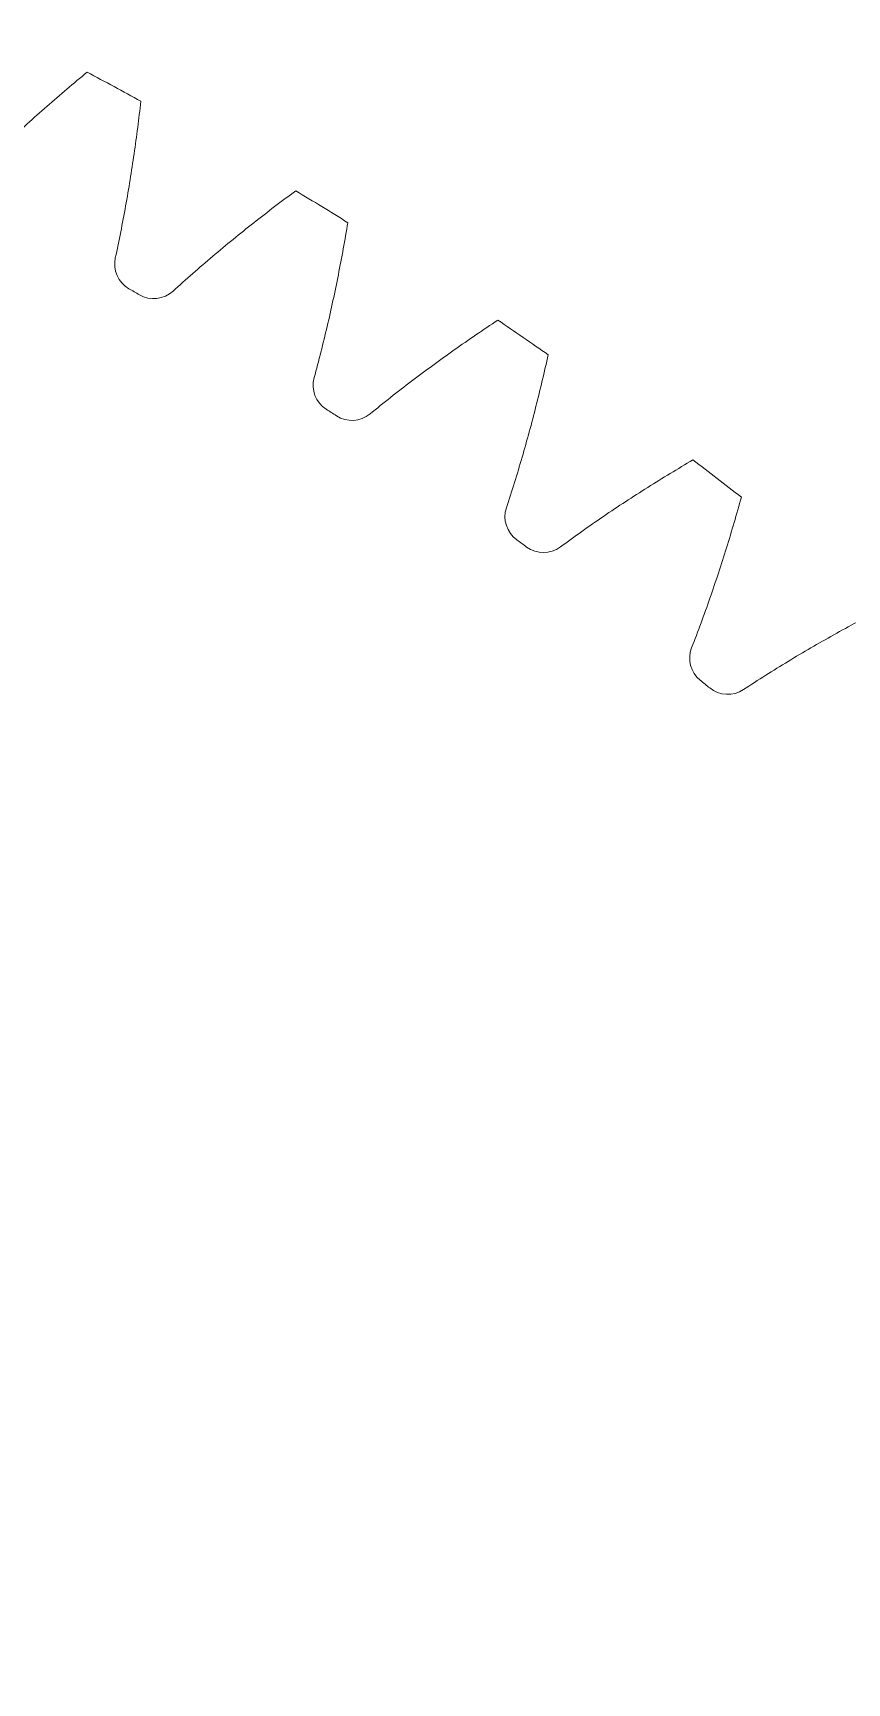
# Model space of a CAD drawing. Header units: millimetres. Extents: x -337 to 409, y -412 to 336.
# Drawn here: x -152.79 to -133.83, y 257.45 to 295.87 of the extents above; entities that cross this region are included whole.
import ezdxf

# ---------------------------------------------------------------- set-up
doc = ezdxf.new("R2010")
doc.units = ezdxf.units.MM
doc.header["$MEASUREMENT"] = 0
doc.layers.add('layer 1', color=7, linetype='Continuous')

msp = doc.modelspace()

# ---------------------------------------------------------------- linework, layer by layer
at = {"layer": 'layer 1', "color": 250, "lineweight": 20}
msp.add_ellipse((-201.8372, 200.81), major_axis=(0, 135.5), ratio=1, dxfattribs=at)
at = {"layer": 'layer 1', "lineweight": 9}
for points in [[(-154.2588, 292.4772), (-154.2588, 292.4772), (-154.2047, 292.5319), (-154.2047, 292.5319), (-154.2047, 292.5319), (-154.2047, 292.5319), (-154.1504, 292.5865), (-154.1504, 292.5865), (-154.1504, 292.5865), (-154.1504, 292.5865), (-154.0961, 292.641), (-154.0961, 292.641), (-154.0961, 292.641), (-154.0961, 292.641), (-154.0416, 292.6953), (-154.0416, 292.6953), (-154.0416, 292.6953), (-154.0416, 292.6953), (-153.9869, 292.7495), (-153.9869, 292.7495), (-153.9869, 292.7495), (-153.9869, 292.7495), (-153.9322, 292.8036), (-153.9322, 292.8036), (-153.9322, 292.8036), (-153.9322, 292.8036), (-153.8773, 292.8575), (-153.8773, 292.8575), (-153.8773, 292.8575), (-153.8773, 292.8575), (-153.8222, 292.9113), (-153.8222, 292.9113), (-153.8222, 292.9113), (-153.8222, 292.9113), (-153.7671, 292.9649), (-153.7671, 292.9649), (-153.7671, 292.9649), (-153.7671, 292.9649), (-153.7118, 293.0185), (-153.7118, 293.0185), (-153.7118, 293.0185), (-153.7118, 293.0185), (-153.6563, 293.0719), (-153.6563, 293.0719), (-153.6563, 293.0719), (-153.6563, 293.0719), (-153.6008, 293.1251), (-153.6008, 293.1251), (-153.6008, 293.1251), (-153.6008, 293.1251), (-153.5451, 293.1783), (-153.5451, 293.1783), (-153.5451, 293.1783), (-153.5451, 293.1783), (-153.4893, 293.2313), (-153.4893, 293.2313), (-153.4893, 293.2313), (-153.4893, 293.2313), (-153.4334, 293.2841), (-153.4334, 293.2841), (-153.4334, 293.2841), (-153.4334, 293.2841), (-153.3773, 293.3369), (-153.3773, 293.3369), (-153.3773, 293.3369), (-153.3773, 293.3369), (-153.3212, 293.3895), (-153.3212, 293.3895), (-153.3212, 293.3895), (-153.3212, 293.3895), (-153.2649, 293.442), (-153.2649, 293.442), (-153.2649, 293.442), (-153.2649, 293.442), (-153.2085, 293.4944), (-153.2085, 293.4944), (-153.2085, 293.4944), (-153.2085, 293.4944), (-153.152, 293.5466), (-153.152, 293.5466), (-153.152, 293.5466), (-153.152, 293.5466), (-153.0954, 293.5987), (-153.0954, 293.5987), (-153.0954, 293.5987), (-153.0954, 293.5987), (-153.0386, 293.6507), (-153.0386, 293.6507), (-153.0386, 293.6507), (-153.0386, 293.6507), (-152.9818, 293.7026), (-152.9818, 293.7026), (-152.9818, 293.7026), (-152.9818, 293.7026), (-152.9248, 293.7543), (-152.9248, 293.7543), (-152.9248, 293.7543), (-152.9248, 293.7543), (-152.8678, 293.806), (-152.8678, 293.806), (-152.8678, 293.806), (-152.8678, 293.806), (-152.8106, 293.8575), (-152.8106, 293.8575), (-152.8106, 293.8575), (-152.8106, 293.8575), (-152.7533, 293.9089), (-152.7533, 293.9089), (-152.7533, 293.9089), (-152.7533, 293.9089), (-152.6959, 293.9601), (-152.6959, 293.9601), (-152.6959, 293.9601), (-152.6959, 293.9601), (-152.6384, 294.0113), (-152.6384, 294.0113), (-152.6384, 294.0113), (-152.6384, 294.0113), (-152.5808, 294.0623), (-152.5808, 294.0623), (-152.5808, 294.0623), (-152.5808, 294.0623), (-152.5231, 294.1132), (-152.5231, 294.1132), (-152.5231, 294.1132), (-152.5231, 294.1132), (-152.4653, 294.164), (-152.4653, 294.164), (-152.4653, 294.164), (-152.4653, 294.164), (-152.4074, 294.2147), (-152.4074, 294.2147), (-152.4074, 294.2147), (-152.4074, 294.2147), (-152.3494, 294.2653), (-152.3494, 294.2653), (-152.3494, 294.2653), (-152.3494, 294.2653), (-152.2912, 294.3158), (-152.2912, 294.3158), (-152.2912, 294.3158), (-152.2912, 294.3158), (-152.233, 294.3661), (-152.233, 294.3661), (-152.233, 294.3661), (-152.233, 294.3661), (-152.1747, 294.4163), (-152.1747, 294.4163), (-152.1747, 294.4163), (-152.1747, 294.4163), (-152.1163, 294.4664), (-152.1163, 294.4664), (-152.1163, 294.4664), (-152.1163, 294.4664), (-152.0578, 294.5164), (-152.0578, 294.5164), (-152.0578, 294.5164), (-152.0578, 294.5164), (-151.9992, 294.5663), (-151.9992, 294.5663), (-151.9992, 294.5663), (-151.9992, 294.5663), (-151.9404, 294.616), (-151.9404, 294.616), (-151.9404, 294.616), (-151.9404, 294.616), (-151.8816, 294.6657), (-151.8816, 294.6657), (-151.8816, 294.6657), (-151.8816, 294.6657), (-151.8227, 294.7152), (-151.8227, 294.7152), (-151.8227, 294.7152), (-151.8227, 294.7152), (-151.7637, 294.7646), (-151.7637, 294.7646), (-151.7637, 294.7646), (-151.7637, 294.7646), (-151.7046, 294.8139), (-151.7046, 294.8139), (-151.7046, 294.8139), (-151.7046, 294.8139), (-151.6454, 294.863), (-151.6454, 294.863), (-151.6454, 294.863), (-151.6454, 294.863), (-151.5861, 294.912), (-151.5861, 294.912), (-151.5861, 294.912), (-151.5861, 294.912), (-151.5267, 294.961), (-151.5267, 294.961)], [(-150.8716, 290.6381), (-150.8716, 290.6381), (-150.8552, 290.7133), (-150.8552, 290.7133), (-150.8552, 290.7133), (-150.8552, 290.7133), (-150.8389, 290.7885), (-150.8389, 290.7885), (-150.8389, 290.7885), (-150.8389, 290.7885), (-150.8229, 290.8638), (-150.8229, 290.8638), (-150.8229, 290.8638), (-150.8229, 290.8638), (-150.807, 290.9391), (-150.807, 290.9391), (-150.807, 290.9391), (-150.807, 290.9391), (-150.7913, 291.0144), (-150.7913, 291.0144), (-150.7913, 291.0144), (-150.7913, 291.0144), (-150.7758, 291.0898), (-150.7758, 291.0898), (-150.7758, 291.0898), (-150.7758, 291.0898), (-150.7605, 291.1652), (-150.7605, 291.1652), (-150.7605, 291.1652), (-150.7605, 291.1652), (-150.7453, 291.2407), (-150.7453, 291.2407), (-150.7453, 291.2407), (-150.7453, 291.2407), (-150.7304, 291.3162), (-150.7304, 291.3162), (-150.7304, 291.3162), (-150.7304, 291.3162), (-150.7156, 291.3917), (-150.7156, 291.3917), (-150.7156, 291.3917), (-150.7156, 291.3917), (-150.701, 291.4672), (-150.701, 291.4672), (-150.701, 291.4672), (-150.701, 291.4672), (-150.6866, 291.5428), (-150.6866, 291.5428), (-150.6866, 291.5428), (-150.6866, 291.5428), (-150.6723, 291.6185), (-150.6723, 291.6185), (-150.6723, 291.6185), (-150.6723, 291.6185), (-150.6583, 291.6941), (-150.6583, 291.6941), (-150.6583, 291.6941), (-150.6583, 291.6941), (-150.6444, 291.7698), (-150.6444, 291.7698), (-150.6444, 291.7698), (-150.6444, 291.7698), (-150.6307, 291.8456), (-150.6307, 291.8456), (-150.6307, 291.8456), (-150.6307, 291.8456), (-150.6171, 291.9213), (-150.6171, 291.9213), (-150.6171, 291.9213), (-150.6171, 291.9213), (-150.6038, 291.9971), (-150.6038, 291.9971), (-150.6038, 291.9971), (-150.6038, 291.9971), (-150.5906, 292.0729), (-150.5906, 292.0729), (-150.5906, 292.0729), (-150.5906, 292.0729), (-150.5775, 292.1488), (-150.5775, 292.1488), (-150.5775, 292.1488), (-150.5775, 292.1488), (-150.5647, 292.2247), (-150.5647, 292.2247), (-150.5647, 292.2247), (-150.5647, 292.2247), (-150.552, 292.3006), (-150.552, 292.3006), (-150.552, 292.3006), (-150.552, 292.3006), (-150.5394, 292.3765), (-150.5394, 292.3765), (-150.5394, 292.3765), (-150.5394, 292.3765), (-150.527, 292.4524), (-150.527, 292.4524), (-150.527, 292.4524), (-150.527, 292.4524), (-150.5148, 292.5284), (-150.5148, 292.5284), (-150.5148, 292.5284), (-150.5148, 292.5284), (-150.5028, 292.6044), (-150.5028, 292.6044), (-150.5028, 292.6044), (-150.5028, 292.6044), (-150.4909, 292.6805), (-150.4909, 292.6805), (-150.4909, 292.6805), (-150.4909, 292.6805), (-150.4791, 292.7565), (-150.4791, 292.7565), (-150.4791, 292.7565), (-150.4791, 292.7565), (-150.4675, 292.8326), (-150.4675, 292.8326), (-150.4675, 292.8326), (-150.4675, 292.8326), (-150.4561, 292.9087), (-150.4561, 292.9087), (-150.4561, 292.9087), (-150.4561, 292.9087), (-150.4448, 292.9848), (-150.4448, 292.9848), (-150.4448, 292.9848), (-150.4448, 292.9848), (-150.4337, 293.061), (-150.4337, 293.061), (-150.4337, 293.061), (-150.4337, 293.061), (-150.4228, 293.1372), (-150.4228, 293.1372), (-150.4228, 293.1372), (-150.4228, 293.1372), (-150.4119, 293.2134), (-150.4119, 293.2134), (-150.4119, 293.2134), (-150.4119, 293.2134), (-150.4013, 293.2896), (-150.4013, 293.2896), (-150.4013, 293.2896), (-150.4013, 293.2896), (-150.3908, 293.3658), (-150.3908, 293.3658), (-150.3908, 293.3658), (-150.3908, 293.3658), (-150.3804, 293.4421), (-150.3804, 293.4421), (-150.3804, 293.4421), (-150.3804, 293.4421), (-150.3702, 293.5184), (-150.3702, 293.5184), (-150.3702, 293.5184), (-150.3702, 293.5184), (-150.3601, 293.5947), (-150.3601, 293.5947), (-150.3601, 293.5947), (-150.3601, 293.5947), (-150.3502, 293.671), (-150.3502, 293.671), (-150.3502, 293.671), (-150.3502, 293.671), (-150.3405, 293.7473), (-150.3405, 293.7473), (-150.3405, 293.7473), (-150.3405, 293.7473), (-150.3309, 293.8237), (-150.3309, 293.8237), (-150.3309, 293.8237), (-150.3309, 293.8237), (-150.3215, 293.9001), (-150.3215, 293.9001), (-150.3215, 293.9001), (-150.3215, 293.9001), (-150.3122, 293.9765), (-150.3122, 293.9765), (-150.3122, 293.9765), (-150.3122, 293.9765), (-150.303, 294.0529), (-150.303, 294.0529), (-150.303, 294.0529), (-150.303, 294.0529), (-150.2941, 294.1293), (-150.2941, 294.1293), (-150.2941, 294.1293), (-150.2941, 294.1293), (-150.2852, 294.2058), (-150.2852, 294.2058), (-150.2852, 294.2058), (-150.2852, 294.2058), (-150.2766, 294.2822), (-150.2766, 294.2822)], [(-149.5265, 289.8615), (-149.5265, 289.8615), (-149.4696, 289.9133), (-149.4696, 289.9133), (-149.4696, 289.9133), (-149.4696, 289.9133), (-149.4126, 289.965), (-149.4126, 289.965), (-149.4126, 289.965), (-149.4126, 289.965), (-149.3554, 290.0165), (-149.3554, 290.0165), (-149.3554, 290.0165), (-149.3554, 290.0165), (-149.2982, 290.0679), (-149.2982, 290.0679), (-149.2982, 290.0679), (-149.2982, 290.0679), (-149.2408, 290.1192), (-149.2408, 290.1192), (-149.2408, 290.1192), (-149.2408, 290.1192), (-149.1832, 290.1703), (-149.1832, 290.1703), (-149.1832, 290.1703), (-149.1832, 290.1703), (-149.1256, 290.2213), (-149.1256, 290.2213), (-149.1256, 290.2213), (-149.1256, 290.2213), (-149.0678, 290.2721), (-149.0678, 290.2721), (-149.0678, 290.2721), (-149.0678, 290.2721), (-149.0099, 290.3228), (-149.0099, 290.3228), (-149.0099, 290.3228), (-149.0099, 290.3228), (-148.9519, 290.3734), (-148.9519, 290.3734), (-148.9519, 290.3734), (-148.9519, 290.3734), (-148.8938, 290.4238), (-148.8938, 290.4238), (-148.8938, 290.4238), (-148.8938, 290.4238), (-148.8355, 290.4741), (-148.8355, 290.4741), (-148.8355, 290.4741), (-148.8355, 290.4741), (-148.7771, 290.5243), (-148.7771, 290.5243), (-148.7771, 290.5243), (-148.7771, 290.5243), (-148.7186, 290.5743), (-148.7186, 290.5743), (-148.7186, 290.5743), (-148.7186, 290.5743), (-148.66, 290.6241), (-148.66, 290.6241), (-148.66, 290.6241), (-148.66, 290.6241), (-148.6013, 290.6739), (-148.6013, 290.6739), (-148.6013, 290.6739), (-148.6013, 290.6739), (-148.5424, 290.7235), (-148.5424, 290.7235), (-148.5424, 290.7235), (-148.5424, 290.7235), (-148.4835, 290.773), (-148.4835, 290.773), (-148.4835, 290.773), (-148.4835, 290.773), (-148.4244, 290.8223), (-148.4244, 290.8223), (-148.4244, 290.8223), (-148.4244, 290.8223), (-148.3653, 290.8715), (-148.3653, 290.8715), (-148.3653, 290.8715), (-148.3653, 290.8715), (-148.306, 290.9206), (-148.306, 290.9206), (-148.306, 290.9206), (-148.306, 290.9206), (-148.2466, 290.9696), (-148.2466, 290.9696), (-148.2466, 290.9696), (-148.2466, 290.9696), (-148.1871, 291.0184), (-148.1871, 291.0184), (-148.1871, 291.0184), (-148.1871, 291.0184), (-148.1275, 291.0671), (-148.1275, 291.0671), (-148.1275, 291.0671), (-148.1275, 291.0671), (-148.0678, 291.1157), (-148.0678, 291.1157), (-148.0678, 291.1157), (-148.0678, 291.1157), (-148.008, 291.1641), (-148.008, 291.1641), (-148.008, 291.1641), (-148.008, 291.1641), (-147.9481, 291.2124), (-147.9481, 291.2124), (-147.9481, 291.2124), (-147.9481, 291.2124), (-147.8881, 291.2606), (-147.8881, 291.2606), (-147.8881, 291.2606), (-147.8881, 291.2606), (-147.828, 291.3087), (-147.828, 291.3087), (-147.828, 291.3087), (-147.828, 291.3087), (-147.7678, 291.3566), (-147.7678, 291.3566), (-147.7678, 291.3566), (-147.7678, 291.3566), (-147.7076, 291.4045), (-147.7076, 291.4045), (-147.7076, 291.4045), (-147.7076, 291.4045), (-147.6472, 291.4522), (-147.6472, 291.4522), (-147.6472, 291.4522), (-147.6472, 291.4522), (-147.5867, 291.4998), (-147.5867, 291.4998), (-147.5867, 291.4998), (-147.5867, 291.4998), (-147.5261, 291.5472), (-147.5261, 291.5472), (-147.5261, 291.5472), (-147.5261, 291.5472), (-147.4654, 291.5946), (-147.4654, 291.5946), (-147.4654, 291.5946), (-147.4654, 291.5946), (-147.4047, 291.6418), (-147.4047, 291.6418), (-147.4047, 291.6418), (-147.4047, 291.6418), (-147.3438, 291.6889), (-147.3438, 291.6889), (-147.3438, 291.6889), (-147.3438, 291.6889), (-147.2828, 291.7359), (-147.2828, 291.7359), (-147.2828, 291.7359), (-147.2828, 291.7359), (-147.2218, 291.7827), (-147.2218, 291.7827), (-147.2218, 291.7827), (-147.2218, 291.7827), (-147.1606, 291.8295), (-147.1606, 291.8295), (-147.1606, 291.8295), (-147.1606, 291.8295), (-147.0994, 291.8761), (-147.0994, 291.8761), (-147.0994, 291.8761), (-147.0994, 291.8761), (-147.0381, 291.9226), (-147.0381, 291.9226), (-147.0381, 291.9226), (-147.0381, 291.9226), (-146.9766, 291.9689), (-146.9766, 291.9689), (-146.9766, 291.9689), (-146.9766, 291.9689), (-146.9151, 292.0152), (-146.9151, 292.0152), (-146.9151, 292.0152), (-146.9151, 292.0152), (-146.8535, 292.0613), (-146.8535, 292.0613), (-146.8535, 292.0613), (-146.8535, 292.0613), (-146.7918, 292.1073), (-146.7918, 292.1073), (-146.7918, 292.1073), (-146.7918, 292.1073), (-146.73, 292.1531), (-146.73, 292.1531), (-146.73, 292.1531), (-146.73, 292.1531), (-146.6681, 292.1989), (-146.6681, 292.1989)], [(-146.2402, 287.8477), (-146.2402, 287.8477), (-146.2199, 287.9219), (-146.2199, 287.9219), (-146.2199, 287.9219), (-146.2199, 287.9219), (-146.1997, 287.9962), (-146.1997, 287.9962), (-146.1997, 287.9962), (-146.1997, 287.9962), (-146.1797, 288.0705), (-146.1797, 288.0705), (-146.1797, 288.0705), (-146.1797, 288.0705), (-146.1599, 288.1448), (-146.1599, 288.1448), (-146.1599, 288.1448), (-146.1599, 288.1448), (-146.1403, 288.2193), (-146.1403, 288.2193), (-146.1403, 288.2193), (-146.1403, 288.2193), (-146.1209, 288.2937), (-146.1209, 288.2937), (-146.1209, 288.2937), (-146.1209, 288.2937), (-146.1016, 288.3682), (-146.1016, 288.3682), (-146.1016, 288.3682), (-146.1016, 288.3682), (-146.0826, 288.4428), (-146.0826, 288.4428), (-146.0826, 288.4428), (-146.0826, 288.4428), (-146.0637, 288.5174), (-146.0637, 288.5174), (-146.0637, 288.5174), (-146.0637, 288.5174), (-146.045, 288.592), (-146.045, 288.592), (-146.045, 288.592), (-146.045, 288.592), (-146.0264, 288.6667), (-146.0264, 288.6667), (-146.0264, 288.6667), (-146.0264, 288.6667), (-146.0081, 288.7415), (-146.0081, 288.7415), (-146.0081, 288.7415), (-146.0081, 288.7415), (-145.9899, 288.8163), (-145.9899, 288.8163), (-145.9899, 288.8163), (-145.9899, 288.8163), (-145.9719, 288.8911), (-145.9719, 288.8911), (-145.9719, 288.8911), (-145.9719, 288.8911), (-145.9541, 288.966), (-145.9541, 288.966), (-145.9541, 288.966), (-145.9541, 288.966), (-145.9364, 289.0409), (-145.9364, 289.0409), (-145.9364, 289.0409), (-145.9364, 289.0409), (-145.9189, 289.1158), (-145.9189, 289.1158), (-145.9189, 289.1158), (-145.9189, 289.1158), (-145.9016, 289.1908), (-145.9016, 289.1908), (-145.9016, 289.1908), (-145.9016, 289.1908), (-145.8845, 289.2658), (-145.8845, 289.2658), (-145.8845, 289.2658), (-145.8845, 289.2658), (-145.8675, 289.3409), (-145.8675, 289.3409), (-145.8675, 289.3409), (-145.8675, 289.3409), (-145.8507, 289.416), (-145.8507, 289.416), (-145.8507, 289.416), (-145.8507, 289.416), (-145.834, 289.4911), (-145.834, 289.4911), (-145.834, 289.4911), (-145.834, 289.4911), (-145.8175, 289.5663), (-145.8175, 289.5663), (-145.8175, 289.5663), (-145.8175, 289.5663), (-145.8012, 289.6415), (-145.8012, 289.6415), (-145.8012, 289.6415), (-145.8012, 289.6415), (-145.785, 289.7167), (-145.785, 289.7167), (-145.785, 289.7167), (-145.785, 289.7167), (-145.769, 289.792), (-145.769, 289.792), (-145.769, 289.792), (-145.769, 289.792), (-145.7531, 289.8673), (-145.7531, 289.8673), (-145.7531, 289.8673), (-145.7531, 289.8673), (-145.7374, 289.9426), (-145.7374, 289.9426), (-145.7374, 289.9426), (-145.7374, 289.9426), (-145.7218, 290.018), (-145.7218, 290.018), (-145.7218, 290.018), (-145.7218, 290.018), (-145.7064, 290.0934), (-145.7064, 290.0934), (-145.7064, 290.0934), (-145.7064, 290.0934), (-145.6912, 290.1689), (-145.6912, 290.1689), (-145.6912, 290.1689), (-145.6912, 290.1689), (-145.6761, 290.2443), (-145.6761, 290.2443), (-145.6761, 290.2443), (-145.6761, 290.2443), (-145.6612, 290.3198), (-145.6612, 290.3198), (-145.6612, 290.3198), (-145.6612, 290.3198), (-145.6464, 290.3953), (-145.6464, 290.3953), (-145.6464, 290.3953), (-145.6464, 290.3953), (-145.6318, 290.4709), (-145.6318, 290.4709), (-145.6318, 290.4709), (-145.6318, 290.4709), (-145.6173, 290.5465), (-145.6173, 290.5465), (-145.6173, 290.5465), (-145.6173, 290.5465), (-145.6029, 290.6221), (-145.6029, 290.6221), (-145.6029, 290.6221), (-145.6029, 290.6221), (-145.5888, 290.6977), (-145.5888, 290.6977), (-145.5888, 290.6977), (-145.5888, 290.6977), (-145.5747, 290.7734), (-145.5747, 290.7734), (-145.5747, 290.7734), (-145.5747, 290.7734), (-145.5608, 290.8491), (-145.5608, 290.8491), (-145.5608, 290.8491), (-145.5608, 290.8491), (-145.5471, 290.9248), (-145.5471, 290.9248), (-145.5471, 290.9248), (-145.5471, 290.9248), (-145.5335, 291.0006), (-145.5335, 291.0006), (-145.5335, 291.0006), (-145.5335, 291.0006), (-145.5201, 291.0764), (-145.5201, 291.0764), (-145.5201, 291.0764), (-145.5201, 291.0764), (-145.5068, 291.1522), (-145.5068, 291.1522), (-145.5068, 291.1522), (-145.5068, 291.1522), (-145.4937, 291.228), (-145.4937, 291.228), (-145.4937, 291.228), (-145.4937, 291.228), (-145.4807, 291.3039), (-145.4807, 291.3039), (-145.4807, 291.3039), (-145.4807, 291.3039), (-145.4679, 291.3797), (-145.4679, 291.3797), (-145.4679, 291.3797), (-145.4679, 291.3797), (-145.4553, 291.4557), (-145.4553, 291.4557)], [(-144.9376, 287.0017), (-144.9376, 287.0017), (-144.8781, 287.0505), (-144.8781, 287.0505), (-144.8781, 287.0505), (-144.8781, 287.0505), (-144.8184, 287.0991), (-144.8184, 287.0991), (-144.8184, 287.0991), (-144.8184, 287.0991), (-144.7587, 287.1476), (-144.7587, 287.1476), (-144.7587, 287.1476), (-144.7587, 287.1476), (-144.6988, 287.1959), (-144.6988, 287.1959), (-144.6988, 287.1959), (-144.6988, 287.1959), (-144.6388, 287.2441), (-144.6388, 287.2441), (-144.6388, 287.2441), (-144.6388, 287.2441), (-144.5786, 287.2922), (-144.5786, 287.2922), (-144.5786, 287.2922), (-144.5786, 287.2922), (-144.5184, 287.3401), (-144.5184, 287.3401), (-144.5184, 287.3401), (-144.5184, 287.3401), (-144.458, 287.3878), (-144.458, 287.3878), (-144.458, 287.3878), (-144.458, 287.3878), (-144.3976, 287.4354), (-144.3976, 287.4354), (-144.3976, 287.4354), (-144.3976, 287.4354), (-144.337, 287.4829), (-144.337, 287.4829), (-144.337, 287.4829), (-144.337, 287.4829), (-144.2763, 287.5302), (-144.2763, 287.5302), (-144.2763, 287.5302), (-144.2763, 287.5302), (-144.2155, 287.5773), (-144.2155, 287.5773), (-144.2155, 287.5773), (-144.2155, 287.5773), (-144.1545, 287.6244), (-144.1545, 287.6244), (-144.1545, 287.6244), (-144.1545, 287.6244), (-144.0935, 287.6712), (-144.0935, 287.6712), (-144.0935, 287.6712), (-144.0935, 287.6712), (-144.0324, 287.718), (-144.0324, 287.718), (-144.0324, 287.718), (-144.0324, 287.718), (-143.9711, 287.7646), (-143.9711, 287.7646), (-143.9711, 287.7646), (-143.9711, 287.7646), (-143.9098, 287.811), (-143.9098, 287.811), (-143.9098, 287.811), (-143.9098, 287.811), (-143.8483, 287.8574), (-143.8483, 287.8574), (-143.8483, 287.8574), (-143.8483, 287.8574), (-143.7867, 287.9035), (-143.7867, 287.9035), (-143.7867, 287.9035), (-143.7867, 287.9035), (-143.7251, 287.9496), (-143.7251, 287.9496), (-143.7251, 287.9496), (-143.7251, 287.9496), (-143.6633, 287.9955), (-143.6633, 287.9955), (-143.6633, 287.9955), (-143.6633, 287.9955), (-143.6015, 288.0413), (-143.6015, 288.0413), (-143.6015, 288.0413), (-143.6015, 288.0413), (-143.5395, 288.0869), (-143.5395, 288.0869), (-143.5395, 288.0869), (-143.5395, 288.0869), (-143.4775, 288.1324), (-143.4775, 288.1324), (-143.4775, 288.1324), (-143.4775, 288.1324), (-143.4154, 288.1778), (-143.4154, 288.1778), (-143.4154, 288.1778), (-143.4154, 288.1778), (-143.3531, 288.2231), (-143.3531, 288.2231), (-143.3531, 288.2231), (-143.3531, 288.2231), (-143.2908, 288.2682), (-143.2908, 288.2682), (-143.2908, 288.2682), (-143.2908, 288.2682), (-143.2284, 288.3132), (-143.2284, 288.3132), (-143.2284, 288.3132), (-143.2284, 288.3132), (-143.1658, 288.3581), (-143.1658, 288.3581), (-143.1658, 288.3581), (-143.1658, 288.3581), (-143.1032, 288.4028), (-143.1032, 288.4028), (-143.1032, 288.4028), (-143.1032, 288.4028), (-143.0405, 288.4474), (-143.0405, 288.4474), (-143.0405, 288.4474), (-143.0405, 288.4474), (-142.9777, 288.4919), (-142.9777, 288.4919), (-142.9777, 288.4919), (-142.9777, 288.4919), (-142.9148, 288.5362), (-142.9148, 288.5362), (-142.9148, 288.5362), (-142.9148, 288.5362), (-142.8518, 288.5805), (-142.8518, 288.5805), (-142.8518, 288.5805), (-142.8518, 288.5805), (-142.7887, 288.6246), (-142.7887, 288.6246), (-142.7887, 288.6246), (-142.7887, 288.6246), (-142.7256, 288.6685), (-142.7256, 288.6685), (-142.7256, 288.6685), (-142.7256, 288.6685), (-142.6623, 288.7124), (-142.6623, 288.7124), (-142.6623, 288.7124), (-142.6623, 288.7124), (-142.599, 288.7561), (-142.599, 288.7561), (-142.599, 288.7561), (-142.599, 288.7561), (-142.5356, 288.7997), (-142.5356, 288.7997), (-142.5356, 288.7997), (-142.5356, 288.7997), (-142.4721, 288.8432), (-142.4721, 288.8432), (-142.4721, 288.8432), (-142.4721, 288.8432), (-142.4085, 288.8865), (-142.4085, 288.8865), (-142.4085, 288.8865), (-142.4085, 288.8865), (-142.3448, 288.9297), (-142.3448, 288.9297), (-142.3448, 288.9297), (-142.3448, 288.9297), (-142.281, 288.9728), (-142.281, 288.9728), (-142.281, 288.9728), (-142.281, 288.9728), (-142.2172, 289.0158), (-142.2172, 289.0158), (-142.2172, 289.0158), (-142.2172, 289.0158), (-142.1532, 289.0586), (-142.1532, 289.0586), (-142.1532, 289.0586), (-142.1532, 289.0586), (-142.0892, 289.1013), (-142.0892, 289.1013), (-142.0892, 289.1013), (-142.0892, 289.1013), (-142.0251, 289.1439), (-142.0251, 289.1439), (-142.0251, 289.1439), (-142.0251, 289.1439), (-141.9609, 289.1863), (-141.9609, 289.1863)], [(-141.7613, 284.8187), (-141.7613, 284.8187), (-141.7371, 284.8917), (-141.7371, 284.8917), (-141.7371, 284.8917), (-141.7371, 284.8917), (-141.7131, 284.9648), (-141.7131, 284.9648), (-141.7131, 284.9648), (-141.7131, 284.9648), (-141.6893, 285.038), (-141.6893, 285.038), (-141.6893, 285.038), (-141.6893, 285.038), (-141.6656, 285.1112), (-141.6656, 285.1112), (-141.6656, 285.1112), (-141.6656, 285.1112), (-141.6421, 285.1845), (-141.6421, 285.1845), (-141.6421, 285.1845), (-141.6421, 285.1845), (-141.6188, 285.2579), (-141.6188, 285.2579), (-141.6188, 285.2579), (-141.6188, 285.2579), (-141.5957, 285.3313), (-141.5957, 285.3313), (-141.5957, 285.3313), (-141.5957, 285.3313), (-141.5727, 285.4047), (-141.5727, 285.4047), (-141.5727, 285.4047), (-141.5727, 285.4047), (-141.55, 285.4782), (-141.55, 285.4782), (-141.55, 285.4782), (-141.55, 285.4782), (-141.5274, 285.5518), (-141.5274, 285.5518), (-141.5274, 285.5518), (-141.5274, 285.5518), (-141.505, 285.6254), (-141.505, 285.6254), (-141.505, 285.6254), (-141.505, 285.6254), (-141.4827, 285.6991), (-141.4827, 285.6991), (-141.4827, 285.6991), (-141.4827, 285.6991), (-141.4607, 285.7728), (-141.4607, 285.7728), (-141.4607, 285.7728), (-141.4607, 285.7728), (-141.4388, 285.8466), (-141.4388, 285.8466), (-141.4388, 285.8466), (-141.4388, 285.8466), (-141.417, 285.9204), (-141.417, 285.9204), (-141.417, 285.9204), (-141.417, 285.9204), (-141.3955, 285.9943), (-141.3955, 285.9943), (-141.3955, 285.9943), (-141.3955, 285.9943), (-141.3741, 286.0683), (-141.3741, 286.0683), (-141.3741, 286.0683), (-141.3741, 286.0683), (-141.3529, 286.1422), (-141.3529, 286.1422), (-141.3529, 286.1422), (-141.3529, 286.1422), (-141.3318, 286.2163), (-141.3318, 286.2163), (-141.3318, 286.2163), (-141.3318, 286.2163), (-141.3109, 286.2903), (-141.3109, 286.2903), (-141.3109, 286.2903), (-141.3109, 286.2903), (-141.2902, 286.3644), (-141.2902, 286.3644), (-141.2902, 286.3644), (-141.2902, 286.3644), (-141.2696, 286.4386), (-141.2696, 286.4386), (-141.2696, 286.4386), (-141.2696, 286.4386), (-141.2492, 286.5128), (-141.2492, 286.5128), (-141.2492, 286.5128), (-141.2492, 286.5128), (-141.229, 286.587), (-141.229, 286.587), (-141.229, 286.587), (-141.229, 286.587), (-141.2089, 286.6613), (-141.2089, 286.6613), (-141.2089, 286.6613), (-141.2089, 286.6613), (-141.1889, 286.7357), (-141.1889, 286.7357), (-141.1889, 286.7357), (-141.1889, 286.7357), (-141.1692, 286.81), (-141.1692, 286.81), (-141.1692, 286.81), (-141.1692, 286.81), (-141.1495, 286.8845), (-141.1495, 286.8845), (-141.1495, 286.8845), (-141.1495, 286.8845), (-141.1301, 286.9589), (-141.1301, 286.9589), (-141.1301, 286.9589), (-141.1301, 286.9589), (-141.1107, 287.0334), (-141.1107, 287.0334), (-141.1107, 287.0334), (-141.1107, 287.0334), (-141.0916, 287.1079), (-141.0916, 287.1079), (-141.0916, 287.1079), (-141.0916, 287.1079), (-141.0726, 287.1825), (-141.0726, 287.1825), (-141.0726, 287.1825), (-141.0726, 287.1825), (-141.0537, 287.2571), (-141.0537, 287.2571), (-141.0537, 287.2571), (-141.0537, 287.2571), (-141.035, 287.3318), (-141.035, 287.3318), (-141.035, 287.3318), (-141.035, 287.3318), (-141.0164, 287.4065), (-141.0164, 287.4065), (-141.0164, 287.4065), (-141.0164, 287.4065), (-140.998, 287.4812), (-140.998, 287.4812), (-140.998, 287.4812), (-140.998, 287.4812), (-140.9797, 287.5559), (-140.9797, 287.5559), (-140.9797, 287.5559), (-140.9797, 287.5559), (-140.9616, 287.6307), (-140.9616, 287.6307), (-140.9616, 287.6307), (-140.9616, 287.6307), (-140.9436, 287.7056), (-140.9436, 287.7056), (-140.9436, 287.7056), (-140.9436, 287.7056), (-140.9258, 287.7804), (-140.9258, 287.7804), (-140.9258, 287.7804), (-140.9258, 287.7804), (-140.9081, 287.8553), (-140.9081, 287.8553), (-140.9081, 287.8553), (-140.9081, 287.8553), (-140.8906, 287.9303), (-140.8906, 287.9303), (-140.8906, 287.9303), (-140.8906, 287.9303), (-140.8732, 288.0052), (-140.8732, 288.0052), (-140.8732, 288.0052), (-140.8732, 288.0052), (-140.856, 288.0803), (-140.856, 288.0803), (-140.856, 288.0803), (-140.856, 288.0803), (-140.8389, 288.1553), (-140.8389, 288.1553), (-140.8389, 288.1553), (-140.8389, 288.1553), (-140.822, 288.2304), (-140.822, 288.2304), (-140.822, 288.2304), (-140.822, 288.2304), (-140.8052, 288.3055), (-140.8052, 288.3055), (-140.8052, 288.3055), (-140.8052, 288.3055), (-140.7886, 288.3806), (-140.7886, 288.3806)], [(-140.5047, 283.9057), (-140.5047, 283.9057), (-140.4427, 283.9513), (-140.4427, 283.9513), (-140.4427, 283.9513), (-140.4427, 283.9513), (-140.3806, 283.9967), (-140.3806, 283.9967), (-140.3806, 283.9967), (-140.3806, 283.9967), (-140.3184, 284.042), (-140.3184, 284.042), (-140.3184, 284.042), (-140.3184, 284.042), (-140.2561, 284.0872), (-140.2561, 284.0872), (-140.2561, 284.0872), (-140.2561, 284.0872), (-140.1936, 284.1321), (-140.1936, 284.1321), (-140.1936, 284.1321), (-140.1936, 284.1321), (-140.1311, 284.177), (-140.1311, 284.177), (-140.1311, 284.177), (-140.1311, 284.177), (-140.0684, 284.2216), (-140.0684, 284.2216), (-140.0684, 284.2216), (-140.0684, 284.2216), (-140.0056, 284.2662), (-140.0056, 284.2662), (-140.0056, 284.2662), (-140.0056, 284.2662), (-139.9428, 284.3105), (-139.9428, 284.3105), (-139.9428, 284.3105), (-139.9428, 284.3105), (-139.8798, 284.3548), (-139.8798, 284.3548), (-139.8798, 284.3548), (-139.8798, 284.3548), (-139.8167, 284.3988), (-139.8167, 284.3988), (-139.8167, 284.3988), (-139.8167, 284.3988), (-139.7535, 284.4427), (-139.7535, 284.4427), (-139.7535, 284.4427), (-139.7535, 284.4427), (-139.6902, 284.4865), (-139.6902, 284.4865), (-139.6902, 284.4865), (-139.6902, 284.4865), (-139.6268, 284.5301), (-139.6268, 284.5301), (-139.6268, 284.5301), (-139.6268, 284.5301), (-139.5633, 284.5736), (-139.5633, 284.5736), (-139.5633, 284.5736), (-139.5633, 284.5736), (-139.4997, 284.6169), (-139.4997, 284.6169), (-139.4997, 284.6169), (-139.4997, 284.6169), (-139.436, 284.6601), (-139.436, 284.6601), (-139.436, 284.6601), (-139.436, 284.6601), (-139.3722, 284.7032), (-139.3722, 284.7032), (-139.3722, 284.7032), (-139.3722, 284.7032), (-139.3083, 284.7461), (-139.3083, 284.7461), (-139.3083, 284.7461), (-139.3083, 284.7461), (-139.2443, 284.7888), (-139.2443, 284.7888), (-139.2443, 284.7888), (-139.2443, 284.7888), (-139.1802, 284.8314), (-139.1802, 284.8314), (-139.1802, 284.8314), (-139.1802, 284.8314), (-139.116, 284.8739), (-139.116, 284.8739), (-139.116, 284.8739), (-139.116, 284.8739), (-139.0518, 284.9163), (-139.0518, 284.9163), (-139.0518, 284.9163), (-139.0518, 284.9163), (-138.9874, 284.9585), (-138.9874, 284.9585), (-138.9874, 284.9585), (-138.9874, 284.9585), (-138.923, 285.0005), (-138.923, 285.0005), (-138.923, 285.0005), (-138.923, 285.0005), (-138.8584, 285.0425), (-138.8584, 285.0425), (-138.8584, 285.0425), (-138.8584, 285.0425), (-138.7938, 285.0843), (-138.7938, 285.0843), (-138.7938, 285.0843), (-138.7938, 285.0843), (-138.7291, 285.1259), (-138.7291, 285.1259), (-138.7291, 285.1259), (-138.7291, 285.1259), (-138.6643, 285.1674), (-138.6643, 285.1674), (-138.6643, 285.1674), (-138.6643, 285.1674), (-138.5994, 285.2088), (-138.5994, 285.2088), (-138.5994, 285.2088), (-138.5994, 285.2088), (-138.5345, 285.2501), (-138.5345, 285.2501), (-138.5345, 285.2501), (-138.5345, 285.2501), (-138.4694, 285.2912), (-138.4694, 285.2912), (-138.4694, 285.2912), (-138.4694, 285.2912), (-138.4043, 285.3322), (-138.4043, 285.3322), (-138.4043, 285.3322), (-138.4043, 285.3322), (-138.3391, 285.3731), (-138.3391, 285.3731), (-138.3391, 285.3731), (-138.3391, 285.3731), (-138.2738, 285.4138), (-138.2738, 285.4138), (-138.2738, 285.4138), (-138.2738, 285.4138), (-138.2084, 285.4545), (-138.2084, 285.4545), (-138.2084, 285.4545), (-138.2084, 285.4545), (-138.143, 285.4949), (-138.143, 285.4949), (-138.143, 285.4949), (-138.143, 285.4949), (-138.0774, 285.5353), (-138.0774, 285.5353), (-138.0774, 285.5353), (-138.0774, 285.5353), (-138.0118, 285.5755), (-138.0118, 285.5755), (-138.0118, 285.5755), (-138.0118, 285.5755), (-137.9461, 285.6156), (-137.9461, 285.6156), (-137.9461, 285.6156), (-137.9461, 285.6156), (-137.8804, 285.6556), (-137.8804, 285.6556), (-137.8804, 285.6556), (-137.8804, 285.6556), (-137.8145, 285.6954), (-137.8145, 285.6954), (-137.8145, 285.6954), (-137.8145, 285.6954), (-137.7486, 285.7351), (-137.7486, 285.7351), (-137.7486, 285.7351), (-137.7486, 285.7351), (-137.6826, 285.7746), (-137.6826, 285.7746), (-137.6826, 285.7746), (-137.6826, 285.7746), (-137.6165, 285.814), (-137.6165, 285.814), (-137.6165, 285.814), (-137.6165, 285.814), (-137.5503, 285.8533), (-137.5503, 285.8533), (-137.5503, 285.8533), (-137.5503, 285.8533), (-137.484, 285.8925), (-137.484, 285.8925), (-137.484, 285.8925), (-137.484, 285.8925), (-137.4177, 285.9315), (-137.4177, 285.9315)], [(-137.447, 281.5594), (-137.447, 281.5594), (-137.419, 281.6311), (-137.419, 281.6311), (-137.419, 281.6311), (-137.419, 281.6311), (-137.3912, 281.7028), (-137.3912, 281.7028), (-137.3912, 281.7028), (-137.3912, 281.7028), (-137.3635, 281.7747), (-137.3635, 281.7747), (-137.3635, 281.7747), (-137.3635, 281.7747), (-137.3361, 281.8466), (-137.3361, 281.8466), (-137.3361, 281.8466), (-137.3361, 281.8466), (-137.3088, 281.9185), (-137.3088, 281.9185), (-137.3088, 281.9185), (-137.3088, 281.9185), (-137.2817, 281.9905), (-137.2817, 281.9905), (-137.2817, 281.9905), (-137.2817, 281.9905), (-137.2547, 282.0626), (-137.2547, 282.0626), (-137.2547, 282.0626), (-137.2547, 282.0626), (-137.228, 282.1348), (-137.228, 282.1348), (-137.228, 282.1348), (-137.228, 282.1348), (-137.2014, 282.207), (-137.2014, 282.207), (-137.2014, 282.207), (-137.2014, 282.207), (-137.175, 282.2793), (-137.175, 282.2793), (-137.175, 282.2793), (-137.175, 282.2793), (-137.1487, 282.3516), (-137.1487, 282.3516), (-137.1487, 282.3516), (-137.1487, 282.3516), (-137.1227, 282.4241), (-137.1227, 282.4241), (-137.1227, 282.4241), (-137.1227, 282.4241), (-137.0968, 282.4965), (-137.0968, 282.4965), (-137.0968, 282.4965), (-137.0968, 282.4965), (-137.0711, 282.5691), (-137.0711, 282.5691), (-137.0711, 282.5691), (-137.0711, 282.5691), (-137.0455, 282.6417), (-137.0455, 282.6417), (-137.0455, 282.6417), (-137.0455, 282.6417), (-137.0201, 282.7143), (-137.0201, 282.7143), (-137.0201, 282.7143), (-137.0201, 282.7143), (-136.9949, 282.787), (-136.9949, 282.787), (-136.9949, 282.787), (-136.9949, 282.787), (-136.9698, 282.8598), (-136.9698, 282.8598), (-136.9698, 282.8598), (-136.9698, 282.8598), (-136.9449, 282.9326), (-136.9449, 282.9326), (-136.9449, 282.9326), (-136.9449, 282.9326), (-136.9202, 283.0055), (-136.9202, 283.0055), (-136.9202, 283.0055), (-136.9202, 283.0055), (-136.8956, 283.0784), (-136.8956, 283.0784), (-136.8956, 283.0784), (-136.8956, 283.0784), (-136.8712, 283.1514), (-136.8712, 283.1514), (-136.8712, 283.1514), (-136.8712, 283.1514), (-136.8469, 283.2244), (-136.8469, 283.2244), (-136.8469, 283.2244), (-136.8469, 283.2244), (-136.8228, 283.2975), (-136.8228, 283.2975), (-136.8228, 283.2975), (-136.8228, 283.2975), (-136.7989, 283.3706), (-136.7989, 283.3706), (-136.7989, 283.3706), (-136.7989, 283.3706), (-136.7751, 283.4438), (-136.7751, 283.4438), (-136.7751, 283.4438), (-136.7751, 283.4438), (-136.7514, 283.5171), (-136.7514, 283.5171), (-136.7514, 283.5171), (-136.7514, 283.5171), (-136.7279, 283.5903), (-136.7279, 283.5903), (-136.7279, 283.5903), (-136.7279, 283.5903), (-136.7046, 283.6637), (-136.7046, 283.6637), (-136.7046, 283.6637), (-136.7046, 283.6637), (-136.6814, 283.7371), (-136.6814, 283.7371), (-136.6814, 283.7371), (-136.6814, 283.7371), (-136.6583, 283.8105), (-136.6583, 283.8105), (-136.6583, 283.8105), (-136.6583, 283.8105), (-136.6354, 283.884), (-136.6354, 283.884), (-136.6354, 283.884), (-136.6354, 283.884), (-136.6127, 283.9575), (-136.6127, 283.9575), (-136.6127, 283.9575), (-136.6127, 283.9575), (-136.5901, 284.031), (-136.5901, 284.031), (-136.5901, 284.031), (-136.5901, 284.031), (-136.5676, 284.1047), (-136.5676, 284.1047), (-136.5676, 284.1047), (-136.5676, 284.1047), (-136.5453, 284.1783), (-136.5453, 284.1783), (-136.5453, 284.1783), (-136.5453, 284.1783), (-136.5232, 284.252), (-136.5232, 284.252), (-136.5232, 284.252), (-136.5232, 284.252), (-136.5012, 284.3258), (-136.5012, 284.3258), (-136.5012, 284.3258), (-136.5012, 284.3258), (-136.4793, 284.3996), (-136.4793, 284.3996), (-136.4793, 284.3996), (-136.4793, 284.3996), (-136.4576, 284.4734), (-136.4576, 284.4734), (-136.4576, 284.4734), (-136.4576, 284.4734), (-136.436, 284.5473), (-136.436, 284.5473), (-136.436, 284.5473), (-136.436, 284.5473), (-136.4146, 284.6212), (-136.4146, 284.6212), (-136.4146, 284.6212), (-136.4146, 284.6212), (-136.3933, 284.6951), (-136.3933, 284.6951), (-136.3933, 284.6951), (-136.3933, 284.6951), (-136.3722, 284.7691), (-136.3722, 284.7691), (-136.3722, 284.7691), (-136.3722, 284.7691), (-136.3512, 284.8432), (-136.3512, 284.8432), (-136.3512, 284.8432), (-136.3512, 284.8432), (-136.3304, 284.9173), (-136.3304, 284.9173), (-136.3304, 284.9173), (-136.3304, 284.9173), (-136.3097, 284.9914), (-136.3097, 284.9914), (-136.3097, 284.9914), (-136.3097, 284.9914), (-136.2892, 285.0656), (-136.2892, 285.0656)], [(-136.2399, 280.5819), (-136.2399, 280.5819), (-136.1756, 280.6242), (-136.1756, 280.6242), (-136.1756, 280.6242), (-136.1756, 280.6242), (-136.1112, 280.6663), (-136.1112, 280.6663), (-136.1112, 280.6663), (-136.1112, 280.6663), (-136.0467, 280.7083), (-136.0467, 280.7083), (-136.0467, 280.7083), (-136.0467, 280.7083), (-135.9821, 280.7501), (-135.9821, 280.7501), (-135.9821, 280.7501), (-135.9821, 280.7501), (-135.9174, 280.7918), (-135.9174, 280.7918), (-135.9174, 280.7918), (-135.9174, 280.7918), (-135.8526, 280.8333), (-135.8526, 280.8333), (-135.8526, 280.8333), (-135.8526, 280.8333), (-135.7876, 280.8746), (-135.7876, 280.8746), (-135.7876, 280.8746), (-135.7876, 280.8746), (-135.7226, 280.9158), (-135.7226, 280.9158), (-135.7226, 280.9158), (-135.7226, 280.9158), (-135.6575, 280.9568), (-135.6575, 280.9568), (-135.6575, 280.9568), (-135.6575, 280.9568), (-135.5923, 280.9977), (-135.5923, 280.9977), (-135.5923, 280.9977), (-135.5923, 280.9977), (-135.527, 281.0384), (-135.527, 281.0384), (-135.527, 281.0384), (-135.527, 281.0384), (-135.4616, 281.0789), (-135.4616, 281.0789), (-135.4616, 281.0789), (-135.4616, 281.0789), (-135.3961, 281.1193), (-135.3961, 281.1193), (-135.3961, 281.1193), (-135.3961, 281.1193), (-135.3305, 281.1595), (-135.3305, 281.1595), (-135.3305, 281.1595), (-135.3305, 281.1595), (-135.2648, 281.1996), (-135.2648, 281.1996), (-135.2648, 281.1996), (-135.2648, 281.1996), (-135.199, 281.2396), (-135.199, 281.2396), (-135.199, 281.2396), (-135.199, 281.2396), (-135.1331, 281.2794), (-135.1331, 281.2794), (-135.1331, 281.2794), (-135.1331, 281.2794), (-135.0671, 281.319), (-135.0671, 281.319), (-135.0671, 281.319), (-135.0671, 281.319), (-135.0011, 281.3585), (-135.0011, 281.3585), (-135.0011, 281.3585), (-135.0011, 281.3585), (-134.935, 281.3979), (-134.935, 281.3979), (-134.935, 281.3979), (-134.935, 281.3979), (-134.8687, 281.4371), (-134.8687, 281.4371), (-134.8687, 281.4371), (-134.8687, 281.4371), (-134.8024, 281.4761), (-134.8024, 281.4761), (-134.8024, 281.4761), (-134.8024, 281.4761), (-134.736, 281.5151), (-134.736, 281.5151), (-134.736, 281.5151), (-134.736, 281.5151), (-134.6696, 281.5538), (-134.6696, 281.5538), (-134.6696, 281.5538), (-134.6696, 281.5538), (-134.603, 281.5925), (-134.603, 281.5925), (-134.603, 281.5925), (-134.603, 281.5925), (-134.5364, 281.631), (-134.5364, 281.631), (-134.5364, 281.631), (-134.5364, 281.631), (-134.4696, 281.6693), (-134.4696, 281.6693), (-134.4696, 281.6693), (-134.4696, 281.6693), (-134.4028, 281.7075), (-134.4028, 281.7075), (-134.4028, 281.7075), (-134.4028, 281.7075), (-134.336, 281.7456), (-134.336, 281.7456), (-134.336, 281.7456), (-134.336, 281.7456), (-134.269, 281.7836), (-134.269, 281.7836), (-134.269, 281.7836), (-134.269, 281.7836), (-134.202, 281.8214), (-134.202, 281.8214), (-134.202, 281.8214), (-134.202, 281.8214), (-134.1349, 281.859), (-134.1349, 281.859), (-134.1349, 281.859), (-134.1349, 281.859), (-134.0677, 281.8966), (-134.0677, 281.8966), (-134.0677, 281.8966), (-134.0677, 281.8966), (-134.0004, 281.934), (-134.0004, 281.934), (-134.0004, 281.934), (-134.0004, 281.934), (-133.9331, 281.9712), (-133.9331, 281.9712), (-133.9331, 281.9712), (-133.9331, 281.9712), (-133.8657, 282.0084), (-133.8657, 282.0084), (-133.8657, 282.0084), (-133.8657, 282.0084), (-133.7982, 282.0454), (-133.7982, 282.0454), (-133.7982, 282.0454), (-133.7982, 282.0454), (-133.7306, 282.0822), (-133.7306, 282.0822), (-133.7306, 282.0822), (-133.7306, 282.0822), (-133.663, 282.119), (-133.663, 282.119), (-133.663, 282.119), (-133.663, 282.119), (-133.5953, 282.1556), (-133.5953, 282.1556), (-133.5953, 282.1556), (-133.5953, 282.1556), (-133.5275, 282.192), (-133.5275, 282.192), (-133.5275, 282.192), (-133.5275, 282.192), (-133.4597, 282.2283), (-133.4597, 282.2283), (-133.4597, 282.2283), (-133.4597, 282.2283), (-133.3918, 282.2645), (-133.3918, 282.2645), (-133.3918, 282.2645), (-133.3918, 282.2645), (-133.3238, 282.3006), (-133.3238, 282.3006), (-133.3238, 282.3006), (-133.3238, 282.3006), (-133.2557, 282.3365), (-133.2557, 282.3365), (-133.2557, 282.3365), (-133.2557, 282.3365), (-133.1876, 282.3723), (-133.1876, 282.3723), (-133.1876, 282.3723), (-133.1876, 282.3723), (-133.1193, 282.4079), (-133.1193, 282.4079), (-133.1193, 282.4079), (-133.1193, 282.4079), (-133.0511, 282.4434), (-133.0511, 282.4434)]]:
    msp.add_open_spline(points, degree=3, knots=[0, 0, 0, 0, 0.0208333, 0.0208333, 0.0208333, 0.0208333, 0.0416667, 0.0416667, 0.0416667, 0.0416667, 0.0625, 0.0625, 0.0625, 0.0625, 0.0833333, 0.0833333, 0.0833333, 0.0833333, 0.1041667, 0.1041667, 0.1041667, 0.1041667, 0.125, 0.125, 0.125, 0.125, 0.1458333, 0.1458333, 0.1458333, 0.1458333, 0.1666667, 0.1666667, 0.1666667, 0.1666667, 0.1875, 0.1875, 0.1875, 0.1875, 0.2083333, 0.2083333, 0.2083333, 0.2083333, 0.2291667, 0.2291667, 0.2291667, 0.2291667, 0.25, 0.25, 0.25, 0.25, 0.2708333, 0.2708333, 0.2708333, 0.2708333, 0.2916667, 0.2916667, 0.2916667, 0.2916667, 0.3125, 0.3125, 0.3125, 0.3125, 0.3333333, 0.3333333, 0.3333333, 0.3333333, 0.3541667, 0.3541667, 0.3541667, 0.3541667, 0.375, 0.375, 0.375, 0.375, 0.3958333, 0.3958333, 0.3958333, 0.3958333, 0.4166667, 0.4166667, 0.4166667, 0.4166667, 0.4375, 0.4375, 0.4375, 0.4375, 0.4583333, 0.4583333, 0.4583333, 0.4583333, 0.4791667, 0.4791667, 0.4791667, 0.4791667, 0.5, 0.5, 0.5, 0.5, 0.5208333, 0.5208333, 0.5208333, 0.5208333, 0.5416667, 0.5416667, 0.5416667, 0.5416667, 0.5625, 0.5625, 0.5625, 0.5625, 0.5833333, 0.5833333, 0.5833333, 0.5833333, 0.6041667, 0.6041667, 0.6041667, 0.6041667, 0.625, 0.625, 0.625, 0.625, 0.6458333, 0.6458333, 0.6458333, 0.6458333, 0.6666667, 0.6666667, 0.6666667, 0.6666667, 0.6875, 0.6875, 0.6875, 0.6875, 0.7083333, 0.7083333, 0.7083333, 0.7083333, 0.7291667, 0.7291667, 0.7291667, 0.7291667, 0.75, 0.75, 0.75, 0.75, 0.7708333, 0.7708333, 0.7708333, 0.7708333, 0.7916667, 0.7916667, 0.7916667, 0.7916667, 0.8125, 0.8125, 0.8125, 0.8125, 0.8333333, 0.8333333, 0.8333333, 0.8333333, 0.8541667, 0.8541667, 0.8541667, 0.8541667, 0.875, 0.875, 0.875, 0.875, 0.8958333, 0.8958333, 0.8958333, 0.8958333, 0.9166667, 0.9166667, 0.9166667, 0.9166667, 0.9375, 0.9375, 0.9375, 0.9375, 0.9583333, 0.9583333, 0.9583333, 0.9583333, 0.9791667, 0.9791667, 0.9791667, 0.9791667, 1, 1, 1, 1], dxfattribs=at)
for points in [[(-150.2766, 294.2822), (-150.6918, 294.5112), (-151.1085, 294.7375), (-151.5267, 294.961)], [(-145.4553, 291.4557), (-145.8579, 291.7061), (-146.2622, 291.9538), (-146.6681, 292.1989)], [(-150.8716, 290.6381), (-150.9339, 290.3547), (-150.8053, 290.0637), (-150.5538, 289.919)], [(-150.4309, 289.8482), (-150.4719, 289.8718), (-150.5128, 289.8954), (-150.5538, 289.919)], [(-150.3081, 289.7772), (-150.3491, 289.8009), (-150.39, 289.8245), (-150.4309, 289.8482)], [(-150.3081, 289.7772), (-150.0571, 289.6318), (-149.7408, 289.6659), (-149.5265, 289.8615)], [(-140.7886, 288.3806), (-141.1776, 288.6518), (-141.5684, 288.9204), (-141.9609, 289.1863)], [(-146.2402, 287.8477), (-146.3172, 287.568), (-146.204, 287.2706), (-145.9605, 287.1129)], [(-145.8415, 287.0358), (-145.8811, 287.0615), (-145.9208, 287.0872), (-145.9605, 287.1129)], [(-145.7226, 286.9584), (-145.7622, 286.9842), (-145.8018, 287.01), (-145.8415, 287.0358)], [(-145.7226, 286.9584), (-145.4795, 286.8001), (-145.1618, 286.8176), (-144.9376, 287.0017)], [(-136.2892, 285.0656), (-136.6634, 285.3567), (-137.0396, 285.6454), (-137.4177, 285.9315)], [(-141.7613, 284.8187), (-141.8528, 284.5434), (-141.7554, 284.2405), (-141.5204, 284.0703)], [(-141.4056, 283.987), (-141.4439, 284.0148), (-141.4821, 284.0426), (-141.5204, 284.0703)], [(-141.2909, 283.9036), (-141.3291, 283.9314), (-141.3674, 283.9592), (-141.4056, 283.987)], [(-141.2909, 283.9036), (-141.0565, 283.7327), (-140.7383, 283.7336), (-140.5047, 283.9057)], [(-137.447, 281.5594), (-137.5528, 281.2893), (-137.4713, 280.9817), (-137.2456, 280.7995)], [(-137.1353, 280.7103), (-137.172, 280.74), (-137.2088, 280.7698), (-137.2456, 280.7995)], [(-137.0251, 280.6209), (-137.0618, 280.6507), (-137.0985, 280.6805), (-137.1353, 280.7103)], [(-137.0251, 280.6209), (-136.7999, 280.438), (-136.4821, 280.4223), (-136.2399, 280.5819)]]:
    msp.add_open_spline(points, degree=3, dxfattribs=at)

doc.saveas('drawing.dxf')
